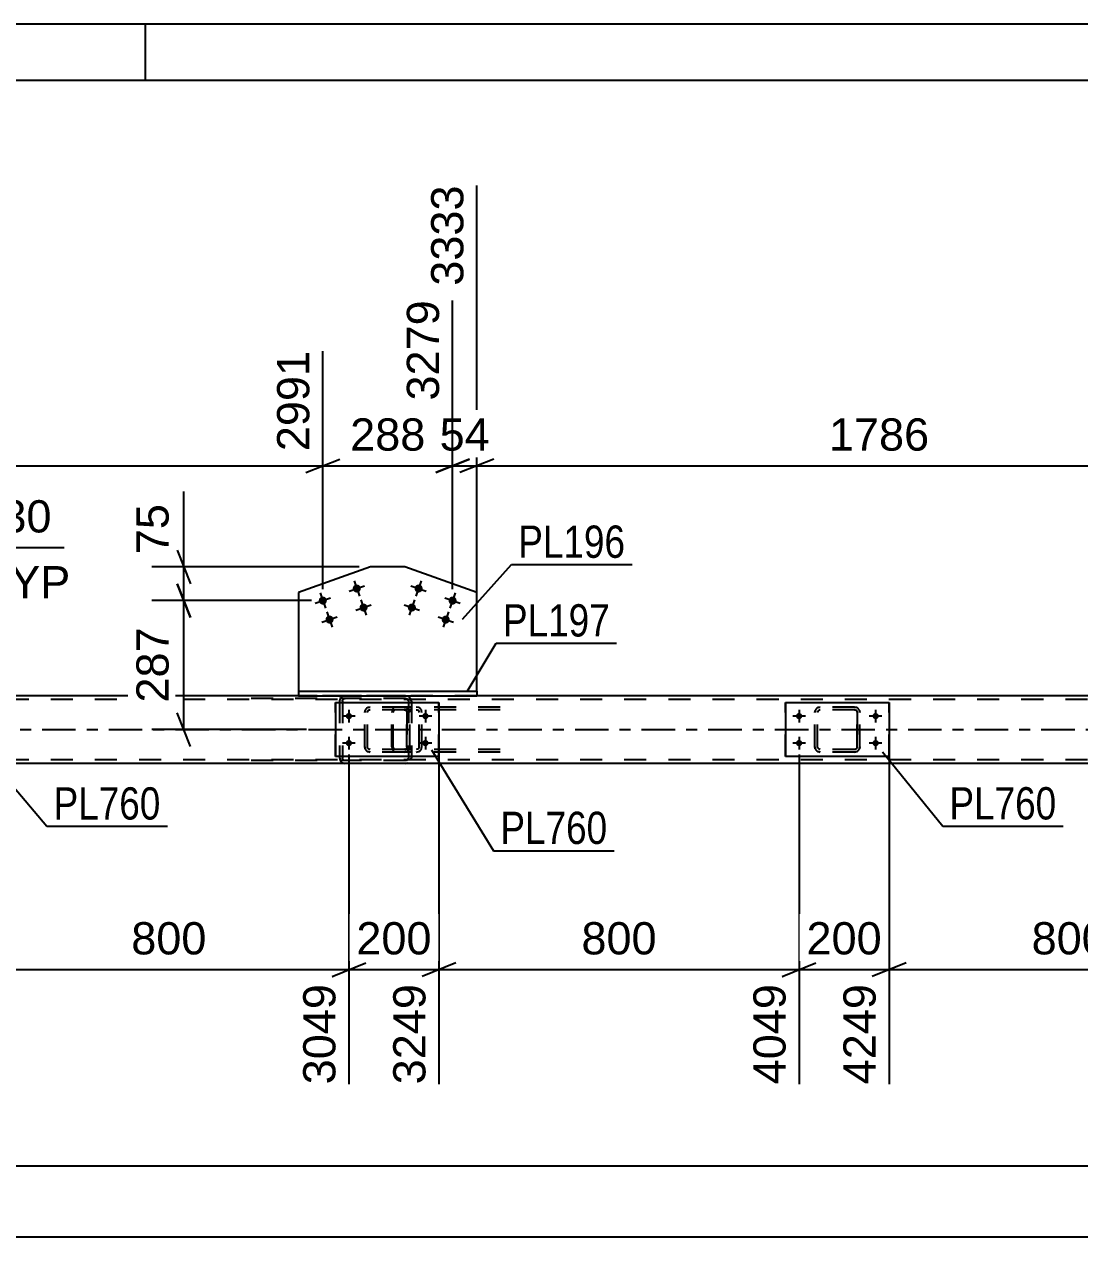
# Model space of a CAD drawing. Header units: millimetres. Extents: x -136 to 705, y -401 to 193.
# Drawn here: x 64.4 to 158.2, y 85.5 to 193.2 of the extents above; entities that cross this region are included whole.
import ezdxf

# ---------------------------------------------------------------- set-up
doc = ezdxf.new("R2010")
doc.units = ezdxf.units.MM
doc.linetypes.add('DXK_LINE_DOT2', pattern=[3.9198, 1.9599, -1.9599])
doc.linetypes.add('DXK_LINE_DOT3', pattern=[5.9187, 2.979, -0.9799, 0.9799, -0.9799])
doc.styles.add('Arial', font='ARIAL.TTF', dxfattribs={"height": 0.2})
doc.styles.add('Arial Narrow', font='ARIALN.TTF', dxfattribs={"height": 0.2})

# ---------------------------------------------------------------- blocks, each defined once
blk = doc.blocks.new('Unknown-318464307-1115')
at = {"color": 5, "linetype": 'Continuous'}
for p, q in [((705.2, 193.21), (-135.8, 193.21)), ((75.2, 188.21), (75.2, 193.21)), ((700.2, 188.21), (-130.8, 188.21))]:
    blk.add_line(p, q, dxfattribs=at)
blk = doc.blocks.new('Part-318464307-5291 - 5264')
at = {"color": 2, "linetype": 'Continuous'}
for p, q in [((92.08, 132.96), (92.08, 128.16)), ((92.08, 132.96), (101.28, 132.96)), ((101.28, 132.96), (101.28, 128.16)), ((101.28, 128.16), (92.08, 128.16))]:
    blk.add_line(p, q, dxfattribs=at)
at = {"color": 7, "linetype": 'DXK_LINE_DOT2'}
for p, q in [((92.08, 128.16), (92.08, 132.96)), ((101.28, 128.16), (101.28, 132.96))]:
    blk.add_line(p, q, dxfattribs=at)
blk = doc.blocks.new('Part-318464307-5452 - 5264')
at = {"color": 7, "linetype": 'DXK_LINE_DOT2'}
for p, q in [((94.98, 132.53), (95.16, 132.56)), ((95.16, 132.56), (94.98, 132.53)), ((98.2, 132.56), (95.16, 132.56)), ((98.2, 132.56), (98.38, 132.53)), ((98.38, 132.53), (98.2, 132.56)), ((94.68, 132.08), (94.72, 132.27)), ((94.72, 132.27), (94.68, 132.08)), ((94.68, 129.04), (94.68, 132.08)), ((94.68, 129.04), (94.68, 132.08)), ((94.92, 132.08), (94.94, 132.18)), ((94.92, 129.04), (94.92, 132.08)), ((94.92, 129.04), (94.92, 132.08)), ((94.94, 132.18), (94.99, 132.25)), ((94.99, 132.25), (95.07, 132.31)), ((95.07, 132.31), (95.16, 132.32)), ((98.2, 132.32), (95.16, 132.32)), ((98.2, 132.32), (98.29, 132.31)), ((98.29, 132.31), (98.37, 132.25)), ((98.37, 132.25), (98.42, 132.18)), ((98.42, 132.18), (98.44, 132.08)), ((98.44, 129.04), (98.44, 132.08)), ((98.44, 132.08), (98.44, 129.04)), ((98.64, 132.27), (98.68, 132.08)), ((98.68, 132.08), (98.64, 132.27)), ((98.68, 129.04), (98.68, 132.08)), ((98.68, 129.04), (98.68, 132.08)), ((94.72, 128.86), (94.68, 129.04)), ((94.68, 129.04), (94.72, 128.86)), ((94.94, 128.95), (94.92, 129.04)), ((94.99, 128.87), (94.94, 128.95)), ((95.16, 128.56), (94.98, 128.6)), ((94.98, 128.6), (95.16, 128.56)), ((95.07, 128.82), (94.99, 128.87)), ((95.16, 128.8), (95.07, 128.82)), ((98.2, 128.8), (95.16, 128.8)), ((98.2, 128.56), (95.16, 128.56)), ((98.29, 128.82), (98.2, 128.8)), ((98.38, 128.6), (98.2, 128.56)), ((98.2, 128.56), (98.38, 128.6)), ((98.37, 128.87), (98.29, 128.82)), ((98.42, 128.95), (98.37, 128.87)), ((98.44, 129.04), (98.42, 128.95)), ((98.68, 129.04), (98.64, 128.86)), ((98.64, 128.86), (98.68, 129.04))]:
    blk.add_line(p, q, dxfattribs=at)
at = {"color": 7, "linetype": 'DXK_LINE_DOT3'}
blk.add_line((96.68, 130.56), (96.68, 130.56), dxfattribs=at)
at = {"color": 7, "linetype": 'DXK_LINE_DOT2'}
for centre, start, end in [((95.16, 132.08), 112.5, 157.5), ((95.16, 132.08), 112.5, 157.5), ((98.2, 132.08), 22.5, 67.5), ((98.2, 132.08), 22.5, 67.5), ((95.16, 129.04), 202.5, 247.5), ((95.16, 129.04), 202.5, 247.5), ((98.2, 129.04), 292.5, 337.5), ((98.2, 129.04), 292.5, 337.5)]:
    blk.add_arc(centre, 0.48, start, end, dxfattribs=at)
blk = doc.blocks.new('Part-318464307-5417 - 5264')
at = {"color": 7, "linetype": 'DXK_LINE_DOT2'}
for p, q in [((97.26, 132.53), (97.17, 132.42)), ((97.36, 132.56), (97.26, 132.53)), ((106.72, 132.56), (97.36, 132.56)), ((98.83, 132.32), (98.83, 132.56)), ((99.46, 132.53), (99.27, 132.56)), ((97.11, 132.27), (97.09, 132.08)), ((97.09, 129.04), (97.09, 132.08)), ((97.17, 132.42), (97.11, 132.27)), ((97.22, 132.08), (97.24, 132.18)), ((97.22, 129.04), (97.22, 132.08)), ((97.24, 132.18), (97.26, 132.25)), ((97.26, 132.25), (97.31, 132.31)), ((97.31, 132.31), (97.36, 132.32)), ((106.72, 132.32), (97.36, 132.32)), ((99.27, 132.32), (99.37, 132.31)), ((99.37, 132.31), (99.45, 132.25)), ((99.45, 132.25), (99.5, 132.18)), ((99.5, 132.18), (99.52, 132.08)), ((99.52, 129.04), (99.52, 132.08)), ((99.77, 132.08), (99.74, 132.27)), ((99.77, 129.04), (99.77, 132.08)), ((97.09, 129.04), (97.11, 128.86)), ((97.11, 128.86), (97.17, 128.7)), ((97.17, 128.7), (97.26, 128.6)), ((97.24, 128.95), (97.22, 129.04)), ((97.26, 128.87), (97.24, 128.95)), ((97.31, 128.82), (97.26, 128.87)), ((97.26, 128.6), (97.36, 128.56)), ((97.36, 128.8), (97.31, 128.82)), ((106.72, 128.8), (97.36, 128.8)), ((106.72, 128.56), (97.36, 128.56)), ((98.83, 128.56), (98.83, 128.8)), ((99.37, 128.82), (99.27, 128.8)), ((99.27, 128.56), (99.46, 128.6)), ((99.45, 128.87), (99.37, 128.82)), ((99.5, 128.95), (99.45, 128.87)), ((99.52, 129.04), (99.5, 128.95)), ((99.74, 128.86), (99.77, 129.04))]:
    blk.add_line(p, q, dxfattribs=at)
for centre, start, end in [((99.29, 132.07), 23.8964, 68.8499), ((99.29, 129.06), 291.1501, 336.1036)]:
    blk.add_arc(centre, 0.492, start, end, dxfattribs=at)
blk = doc.blocks.new('Part-318464307-5444 - 5264')
at = {"color": 2, "linetype": 'Continuous'}
for p, q in [((88.8, 133.56), (19.4, 133.56)), ((173.93, 133.56), (104.65, 133.56)), ((629.28, 127.56), (-24.68, 127.56))]:
    blk.add_line(p, q, dxfattribs=at)
at = {"color": 7, "linetype": 'DXK_LINE_DOT2'}
for p, q in [((104.65, 133.56), (88.8, 133.56)), ((629.28, 133.24), (-28.68, 133.24)), ((629.28, 127.88), (-28.68, 127.88))]:
    blk.add_line(p, q, dxfattribs=at)
at = {"color": 7, "linetype": 'DXK_LINE_DOT3'}
blk.add_line((-28.68, 130.56), (629.28, 130.56), dxfattribs=at)
blk = doc.blocks.new('Part-318464307-5446 - 5264')
at = {"color": 7, "linetype": 'DXK_LINE_DOT2'}
for p, q in [((134.97, 132.53), (135.16, 132.56)), ((135.16, 132.56), (134.97, 132.53)), ((138.2, 132.56), (135.16, 132.56)), ((138.2, 132.56), (138.38, 132.53)), ((138.38, 132.53), (138.2, 132.56)), ((134.68, 132.08), (134.72, 132.27)), ((134.72, 132.27), (134.68, 132.08)), ((134.68, 129.04), (134.68, 132.08)), ((134.68, 129.04), (134.68, 132.08)), ((134.92, 132.08), (134.94, 132.18)), ((134.92, 129.04), (134.92, 132.08)), ((134.92, 129.04), (134.92, 132.08)), ((134.94, 132.18), (134.99, 132.25)), ((134.99, 132.25), (135.07, 132.31)), ((135.07, 132.31), (135.16, 132.32)), ((138.2, 132.32), (135.16, 132.32)), ((138.2, 132.32), (138.29, 132.31)), ((138.29, 132.31), (138.37, 132.25)), ((138.37, 132.25), (138.42, 132.18)), ((138.42, 132.18), (138.44, 132.08)), ((138.44, 129.04), (138.44, 132.08)), ((138.44, 132.08), (138.44, 129.04)), ((138.64, 132.27), (138.68, 132.08)), ((138.68, 132.08), (138.64, 132.27)), ((138.68, 129.04), (138.68, 132.08)), ((138.68, 129.04), (138.68, 132.08)), ((134.72, 128.86), (134.68, 129.04)), ((134.68, 129.04), (134.72, 128.86)), ((134.94, 128.95), (134.92, 129.04)), ((134.99, 128.87), (134.94, 128.95)), ((135.16, 128.56), (134.97, 128.6)), ((134.97, 128.6), (135.16, 128.56)), ((135.07, 128.82), (134.99, 128.87)), ((135.16, 128.8), (135.07, 128.82)), ((138.2, 128.8), (135.16, 128.8)), ((138.2, 128.56), (135.16, 128.56)), ((138.29, 128.82), (138.2, 128.8)), ((138.38, 128.6), (138.2, 128.56)), ((138.2, 128.56), (138.38, 128.6)), ((138.37, 128.87), (138.29, 128.82)), ((138.42, 128.95), (138.37, 128.87)), ((138.44, 129.04), (138.42, 128.95)), ((138.68, 129.04), (138.64, 128.86)), ((138.64, 128.86), (138.68, 129.04))]:
    blk.add_line(p, q, dxfattribs=at)
at = {"color": 7, "linetype": 'DXK_LINE_DOT3'}
blk.add_line((136.68, 130.56), (136.68, 130.56), dxfattribs=at)
at = {"color": 7, "linetype": 'DXK_LINE_DOT2'}
for centre, start, end in [((135.16, 132.08), 112.5, 157.5), ((135.16, 132.08), 112.5, 157.5), ((138.2, 132.08), 22.5, 67.5), ((138.2, 132.08), 22.5, 67.5), ((135.16, 129.04), 202.5, 247.5), ((135.16, 129.04), 202.5, 247.5), ((138.2, 129.04), 292.5, 337.5), ((138.2, 129.04), 292.5, 337.5)]:
    blk.add_arc(centre, 0.48, start, end, dxfattribs=at)
blk = doc.blocks.new('Part-318464307-5451 - 5264')
at = {"color": 2, "linetype": 'Continuous'}
for p, q in [((132.08, 132.96), (132.08, 128.16)), ((132.08, 132.96), (141.28, 132.96)), ((141.28, 132.96), (141.28, 128.16)), ((141.28, 128.16), (132.08, 128.16))]:
    blk.add_line(p, q, dxfattribs=at)
at = {"color": 7, "linetype": 'DXK_LINE_DOT2'}
for p, q in [((132.08, 128.16), (132.08, 132.96)), ((141.28, 128.16), (141.28, 132.96))]:
    blk.add_line(p, q, dxfattribs=at)
blk = doc.blocks.new('Part-318464307-5463 - 5264')
at = {"color": 2, "linetype": 'Continuous'}
for p, q in [((88.8, 133.96), (88.8, 133.56)), ((88.8, 133.96), (104.65, 133.96)), ((88.8, 133.56), (104.65, 133.56)), ((104.65, 133.96), (104.65, 133.56))]:
    blk.add_line(p, q, dxfattribs=at)
blk = doc.blocks.new('Bolt-318464307-5476 - 5264')
at = {"linetype": 'Continuous'}
for points in [[(99.81, 142.97, -1), (99.13, 143.21, -1)], [(102.83, 141.9, -1), (102.15, 142.14, -1)], [(99.21, 141.28, -1), (98.53, 141.52, -1)], [(102.22, 140.21, -1), (101.54, 140.45, -1)]]:
    blk.add_hatch(color=1, dxfattribs=at).paths.add_polyline_path(points)
at = {"color": 1, "linetype": 'Continuous'}
for p, q in [((98.79, 143.33), (100.15, 142.85)), ((99.71, 143.77), (99.23, 142.41)), ((101.81, 142.26), (103.16, 141.78)), ((102.73, 142.7), (102.25, 141.35)), ((98.19, 141.64), (99.55, 141.16)), ((99.11, 142.08), (98.63, 140.72)), ((101.21, 140.57), (102.56, 140.09)), ((102.12, 141.01), (101.64, 139.65))]:
    blk.add_line(p, q, dxfattribs=at)
blk = doc.blocks.new('Bolt-318464307-5509 - 5264')
at = {"linetype": 'Continuous'}
for points in [[(94.32, 143.21, -1), (93.64, 142.97, -1)], [(91.3, 142.14, -1), (90.62, 141.9, -1)], [(94.92, 141.52, -1), (94.24, 141.28, -1)], [(91.9, 140.45, -1), (91.22, 140.21, -1)]]:
    blk.add_hatch(color=1, dxfattribs=at).paths.add_polyline_path(points)
at = {"color": 1, "linetype": 'Continuous'}
for p, q in [((93.3, 142.85), (94.66, 143.33)), ((93.74, 143.77), (94.22, 142.41)), ((90.28, 141.78), (91.64, 142.26)), ((90.72, 142.7), (91.2, 141.35)), ((93.9, 141.16), (95.26, 141.64)), ((94.34, 142.08), (94.82, 140.72)), ((90.88, 140.09), (92.24, 140.57)), ((91.32, 141.01), (91.8, 139.65))]:
    blk.add_line(p, q, dxfattribs=at)
blk = doc.blocks.new('Bolt-318464307-5510 - 5264')
at = {"linetype": 'Continuous'}
for points in [[(133.28, 131.48, -1), (133.28, 132.04, -1)], [(140.08, 131.48, -1), (140.08, 132.04, -1)], [(133.28, 129.08, -1), (133.28, 129.64, -1)], [(140.08, 129.08, -1), (140.08, 129.64, -1)]]:
    blk.add_hatch(color=1, dxfattribs=at).paths.add_polyline_path(points)
at = {"color": 1, "linetype": 'Continuous'}
for p, q in [((133.84, 131.76), (132.72, 131.76)), ((133.28, 132.32), (133.28, 131.2)), ((140.64, 131.76), (139.52, 131.76)), ((140.08, 132.32), (140.08, 131.2)), ((133.84, 129.36), (132.72, 129.36)), ((133.28, 129.92), (133.28, 128.8)), ((140.64, 129.36), (139.52, 129.36)), ((140.08, 129.92), (140.08, 128.8))]:
    blk.add_line(p, q, dxfattribs=at)
blk = doc.blocks.new('Bolt-318464307-5512 - 5264')
at = {"linetype": 'Continuous'}
for points in [[(93.28, 131.48, -1), (93.28, 132.04, -1)], [(100.08, 131.48, -1), (100.08, 132.04, -1)], [(93.28, 129.08, -1), (93.28, 129.64, -1)], [(100.08, 129.08, -1), (100.08, 129.64, -1)]]:
    blk.add_hatch(color=1, dxfattribs=at).paths.add_polyline_path(points)
at = {"color": 1, "linetype": 'Continuous'}
for p, q in [((93.84, 131.76), (92.72, 131.76)), ((93.28, 132.32), (93.28, 131.2)), ((100.64, 131.76), (99.52, 131.76)), ((100.08, 132.32), (100.08, 131.2)), ((93.84, 129.36), (92.72, 129.36)), ((93.28, 129.92), (93.28, 128.8)), ((100.64, 129.36), (99.52, 129.36)), ((100.08, 129.92), (100.08, 128.8))]:
    blk.add_line(p, q, dxfattribs=at)
blk = doc.blocks.new('Part-318464307-5536 - 5264')
at = {"color": 2, "linetype": 'Continuous'}
for p, q in [((95.2, 145.01), (88.8, 142.74)), ((98.24, 145.01), (95.2, 145.01)), ((104.65, 142.74), (98.24, 145.01)), ((88.8, 142.74), (88.8, 133.96)), ((104.65, 133.96), (104.65, 142.74))]:
    blk.add_line(p, q, dxfattribs=at)
at = {"color": 7, "linetype": 'DXK_LINE_DOT2'}
blk.add_line((88.8, 133.96), (104.65, 133.96), dxfattribs=at)
blk = doc.blocks.new('Part-318464307-5589 - 5264')
at = {"color": 7, "linetype": 'DXK_LINE_DOT2'}
for p, q in [((98.31, 133.56), (84.41, 133.56)), ((92.95, 133.56), (92.76, 133.53)), ((98.51, 133.53), (98.31, 133.56)), ((98.31, 133.32), (84.41, 133.32)), ((92.47, 133.24), (92.44, 133.08)), ((92.44, 133.08), (92.44, 128.04)), ((92.48, 133.27), (92.47, 133.24)), ((92.7, 133.08), (92.72, 133.18)), ((92.7, 133.08), (92.7, 128.04)), ((92.72, 133.18), (92.77, 133.25)), ((92.77, 133.25), (92.85, 133.31)), ((92.85, 133.31), (92.95, 133.32)), ((98.31, 133.32), (98.41, 133.31)), ((98.41, 133.31), (98.5, 133.25)), ((98.5, 133.25), (98.55, 133.18)), ((98.55, 133.18), (98.57, 133.08)), ((98.57, 133.08), (98.57, 128.04)), ((98.79, 133.24), (98.79, 133.27)), ((98.83, 133.08), (98.79, 133.24)), ((98.83, 133.08), (98.83, 128.04)), ((98.31, 127.8), (84.41, 127.8)), ((98.31, 127.56), (84.41, 127.56)), ((92.44, 128.04), (92.46, 127.96)), ((92.46, 127.96), (92.48, 127.86)), ((92.72, 127.95), (92.7, 128.04)), ((92.77, 127.87), (92.72, 127.95)), ((92.76, 127.6), (92.95, 127.56)), ((92.85, 127.82), (92.77, 127.87)), ((92.95, 127.8), (92.85, 127.82)), ((98.41, 127.82), (98.31, 127.8)), ((98.31, 127.56), (98.51, 127.6)), ((98.5, 127.87), (98.41, 127.82)), ((98.55, 127.95), (98.5, 127.87)), ((98.57, 128.04), (98.55, 127.95)), ((98.79, 127.86), (98.81, 127.96)), ((98.81, 127.96), (98.83, 128.04))]:
    blk.add_line(p, q, dxfattribs=at)
for centre, start, end in [((92.93, 133.06), 110.7583, 155.68), ((98.33, 133.06), 24.32, 69.2417), ((92.93, 128.06), 204.32, 249.2417)]:
    blk.add_arc(centre, 0.496, start, end, dxfattribs=at)
blk = doc.blocks.new('StraightDimension-318464307-6372 - 5264')
at = {"color": 7, "linetype": 'Continuous'}
for p, q in [((78.61, 145.01), (78.61, 151.71)), ((78.61, 145.01), (78.61, 151.71)), ((78.01, 146.51), (79.21, 143.51)), ((94.2, 145.01), (75.76, 145.01)), ((78.61, 142.02), (78.61, 145.01)), ((79.21, 140.52), (78.01, 143.52)), ((89.96, 142.02), (75.76, 142.02))]:
    blk.add_line(p, q, dxfattribs=at)
at = {"color": 0}
blk.add_wipeout([(77.86, 151.19), (73.66, 151.19), (73.66, 145.54), (77.86, 145.54)], dxfattribs=at)
at = {"color": 3, "style": 'Arial'}
blk.add_text('75', height=2.865, rotation=90.0002, dxfattribs=at).set_placement((77.26, 146.14))
blk = doc.blocks.new('StraightDimension-318464307-5778 - 5264')
at = {"color": 7, "linetype": 'Continuous'}
for p, q in [((61.28, 128.36), (61.28, 99.05)), ((93.28, 128.36), (93.28, 99.05)), ((62.78, 109.84), (59.78, 108.64)), ((61.28, 109.24), (93.28, 109.24)), ((91.78, 108.64), (94.78, 109.84))]:
    blk.add_line(p, q, dxfattribs=at)
at = {"color": 0}
blk.add_wipeout([(81.21, 109.99), (81.21, 114.19), (73.34, 114.19), (73.34, 109.99)], dxfattribs=at)
at = {"color": 3, "style": 'Arial'}
blk.add_text('800', height=2.865, dxfattribs=at).set_placement((73.94, 110.59))
at = {"color": 0, "linetype": 'Continuous'}
blk.add_wipeout([(92.68, 108.54), (88.48, 108.54), (88.48, 98.45), (92.68, 98.45)], dxfattribs=at)
at = {"color": 3, "linetype": 'Continuous', "style": 'Arial'}
blk.add_text('3049', height=2.865, rotation=90.0002, dxfattribs=at).set_placement((92.08, 99.05))
blk = doc.blocks.new('StraightDimension-318464307-5814 - 5264')
at = {"color": 7, "linetype": 'Continuous'}
for p, q in [((141.28, 128.36), (141.28, 99.05)), ((173.28, 128.36), (173.28, 99.05)), ((142.78, 109.84), (139.78, 108.64)), ((141.28, 109.24), (173.28, 109.24)), ((171.78, 108.64), (174.78, 109.84))]:
    blk.add_line(p, q, dxfattribs=at)
at = {"color": 0}
blk.add_wipeout([(161.21, 109.99), (161.21, 114.19), (153.34, 114.19), (153.34, 109.99)], dxfattribs=at)
at = {"color": 3, "style": 'Arial'}
blk.add_text('800', height=2.865, dxfattribs=at).set_placement((153.94, 110.59))
at = {"color": 0, "linetype": 'Continuous'}
blk.add_wipeout([(172.68, 108.54), (168.48, 108.54), (168.48, 98.45), (172.68, 98.45)], dxfattribs=at)
at = {"color": 3, "linetype": 'Continuous', "style": 'Arial'}
blk.add_text('5049', height=2.865, rotation=90.0002, dxfattribs=at).set_placement((172.08, 99.05))
blk = doc.blocks.new('StraightDimension-318464307-5796 - 5264')
at = {"color": 7, "linetype": 'Continuous'}
for p, q in [((101.28, 128.36), (101.28, 99.05)), ((133.28, 128.36), (133.28, 99.05)), ((102.78, 109.84), (99.78, 108.64)), ((101.28, 109.24), (133.28, 109.24)), ((131.78, 108.64), (134.78, 109.84))]:
    blk.add_line(p, q, dxfattribs=at)
at = {"color": 0}
blk.add_wipeout([(121.21, 109.99), (121.21, 114.19), (113.34, 114.19), (113.34, 109.99)], dxfattribs=at)
at = {"color": 3, "style": 'Arial'}
blk.add_text('800', height=2.865, dxfattribs=at).set_placement((113.94, 110.59))
at = {"color": 0, "linetype": 'Continuous'}
blk.add_wipeout([(132.68, 108.54), (128.48, 108.54), (128.48, 98.45), (132.68, 98.45)], dxfattribs=at)
at = {"color": 3, "linetype": 'Continuous', "style": 'Arial'}
blk.add_text('4049', height=2.865, rotation=90.0002, dxfattribs=at).set_placement((132.08, 99.05))
blk = doc.blocks.new('StraightDimension-318464307-6334 - 5264')
at = {"color": 7, "linetype": 'Continuous'}
blk.add_line((-29.48, 85.51), (662, 85.51), dxfattribs=at)
blk = doc.blocks.new('StraightDimension-318464307-5805 - 5264')
at = {"color": 7, "linetype": 'Continuous'}
for p, q in [((133.28, 128.36), (133.28, 99.05)), ((141.28, 128.36), (141.28, 99.05)), ((131.78, 108.64), (134.78, 109.84)), ((133.28, 109.24), (141.28, 109.24)), ((142.78, 109.84), (139.78, 108.64))]:
    blk.add_line(p, q, dxfattribs=at)
at = {"color": 0}
blk.add_wipeout([(141.21, 109.99), (141.21, 114.19), (133.34, 114.19), (133.34, 109.99)], dxfattribs=at)
at = {"color": 0, "linetype": 'Continuous'}
blk.add_wipeout([(140.68, 108.54), (136.48, 108.54), (136.48, 98.45), (140.68, 98.45)], dxfattribs=at)
at = {"color": 3, "style": 'Arial'}
blk.add_text('200', height=2.865, dxfattribs=at).set_placement((133.94, 110.59))
at = {"color": 3, "linetype": 'Continuous', "style": 'Arial'}
blk.add_text('4249', height=2.865, rotation=90.0002, dxfattribs=at).set_placement((140.08, 99.05))
blk = doc.blocks.new('StraightDimension-318464307-5787 - 5264')
at = {"color": 7, "linetype": 'Continuous'}
for p, q in [((93.28, 128.36), (93.28, 99.05)), ((101.28, 128.36), (101.28, 99.05)), ((91.78, 108.64), (94.78, 109.84)), ((93.28, 109.24), (101.28, 109.24)), ((102.78, 109.84), (99.78, 108.64))]:
    blk.add_line(p, q, dxfattribs=at)
at = {"color": 0}
blk.add_wipeout([(101.22, 109.99), (101.22, 114.19), (93.34, 114.19), (93.34, 109.99)], dxfattribs=at)
at = {"color": 0, "linetype": 'Continuous'}
blk.add_wipeout([(100.68, 108.54), (96.48, 108.54), (96.48, 98.45), (100.68, 98.45)], dxfattribs=at)
at = {"color": 3, "style": 'Arial'}
blk.add_text('200', height=2.865, dxfattribs=at).set_placement((93.94, 110.59))
at = {"color": 3, "linetype": 'Continuous', "style": 'Arial'}
blk.add_text('3249', height=2.865, rotation=90.0002, dxfattribs=at).set_placement((100.08, 99.05))
blk = doc.blocks.new('StraightDimension-318464307-6194 - 5264')
at = {"color": 7, "linetype": 'Continuous'}
for p, q in [((104.65, 134.96), (104.65, 178.88)), ((176.09, 143.02), (176.09, 164.18)), ((106.15, 154.59), (103.15, 153.39)), ((174.59, 153.39), (177.59, 154.59)), ((104.65, 153.99), (176.09, 153.99))]:
    blk.add_line(p, q, dxfattribs=at)
at = {"color": 0}
blk.add_wipeout([(145.42, 154.74), (145.42, 158.94), (135.33, 158.94), (135.33, 154.74)], dxfattribs=at)
at = {"color": 3, "style": 'Arial'}
blk.add_text('1786', height=2.865, dxfattribs=at).set_placement((135.93, 155.34))
at = {"color": 0, "linetype": 'Continuous'}
blk.add_wipeout([(175.49, 164.78), (171.29, 164.78), (171.29, 154.69), (175.49, 154.69)], dxfattribs=at)
at = {"color": 3, "linetype": 'Continuous', "style": 'Arial'}
blk.add_text('5119', height=2.865, rotation=90.0002, dxfattribs=at).set_placement((174.89, 155.29))
blk = doc.blocks.new('StraightDimension-318464307-6201 - 5264')
at = {"color": 7, "linetype": 'Continuous'}
for p, q in [((104.65, 134.96), (104.65, 178.88)), ((102.49, 143.02), (102.49, 168.68)), ((100.99, 153.39), (103.99, 154.59)), ((106.15, 154.59), (103.15, 153.39)), ((102.49, 153.99), (104.65, 153.99))]:
    blk.add_line(p, q, dxfattribs=at)
at = {"color": 0, "linetype": 'Continuous'}
blk.add_wipeout([(104.05, 179.48), (99.85, 179.48), (99.85, 169.39), (104.05, 169.39)], dxfattribs=at)
at = {"color": 3, "linetype": 'Continuous', "style": 'Arial'}
blk.add_text('3333', height=2.865, rotation=90.0002, dxfattribs=at).set_placement((103.45, 169.99))
at = {"color": 0}
blk.add_wipeout([(106.39, 154.74), (106.39, 158.94), (100.74, 158.94), (100.74, 154.74)], dxfattribs=at)
at = {"color": 3, "style": 'Arial'}
blk.add_text('54', height=2.865, dxfattribs=at).set_placement((101.34, 155.34))
blk = doc.blocks.new('StraightDimension-318464307-6208 - 5264')
at = {"color": 7, "linetype": 'Continuous'}
for p, q in [((102.49, 143.02), (102.49, 168.68)), ((90.96, 143.02), (90.96, 164.18)), ((89.46, 153.39), (92.46, 154.59)), ((103.99, 154.59), (100.99, 153.39)), ((90.96, 153.99), (102.49, 153.99))]:
    blk.add_line(p, q, dxfattribs=at)
at = {"color": 0}
blk.add_wipeout([(100.66, 154.74), (100.66, 158.94), (92.79, 158.94), (92.79, 154.74)], dxfattribs=at)
at = {"color": 3, "style": 'Arial'}
blk.add_text('288', height=2.865, dxfattribs=at).set_placement((93.39, 155.34))
at = {"color": 0, "linetype": 'Continuous'}
blk.add_wipeout([(101.89, 169.28), (97.69, 169.28), (97.69, 159.19), (101.89, 159.19)], dxfattribs=at)
at = {"color": 3, "linetype": 'Continuous', "style": 'Arial'}
blk.add_text('3279', height=2.865, rotation=90.0002, dxfattribs=at).set_placement((101.29, 159.79))
blk = doc.blocks.new('StraightDimension-318464307-6217 - 5264')
at = {"color": 7, "linetype": 'Continuous'}
for p, q in [((19.4, 134.96), (19.4, 178.88)), ((90.96, 143.02), (90.96, 164.18)), ((20.9, 154.59), (17.9, 153.39)), ((89.46, 153.39), (92.46, 154.59)), ((19.4, 153.99), (90.96, 153.99))]:
    blk.add_line(p, q, dxfattribs=at)
at = {"color": 0}
blk.add_wipeout([(60.23, 154.74), (60.23, 158.94), (50.13, 158.94), (50.13, 154.74)], dxfattribs=at)
at = {"color": 3, "style": 'Arial'}
blk.add_text('1789', height=2.865, dxfattribs=at).set_placement((50.73, 155.34))
at = {"color": 0, "linetype": 'Continuous'}
blk.add_wipeout([(90.36, 164.78), (86.16, 164.78), (86.16, 154.69), (90.36, 154.69)], dxfattribs=at)
at = {"color": 3, "linetype": 'Continuous', "style": 'Arial'}
blk.add_text('2991', height=2.865, rotation=90.0002, dxfattribs=at).set_placement((89.76, 155.29))
blk = doc.blocks.new('StraightDimension-318464307-6302 - 5264')
at = {"color": 7, "linetype": 'Continuous'}
blk.add_line((-28.68, 91.8), (661.2, 91.8), dxfattribs=at)
blk = doc.blocks.new('StraightDimension-318464307-6382 - 5264')
at = {"color": 7, "linetype": 'Continuous'}
for p, q in [((78.01, 143.52), (79.21, 140.52)), ((89.96, 142.02), (75.76, 142.02)), ((78.61, 130.56), (78.61, 142.02)), ((79.21, 129.06), (78.01, 132.06)), ((89.51, 130.56), (75.76, 130.56))]:
    blk.add_line(p, q, dxfattribs=at)
at = {"color": 0}
blk.add_wipeout([(77.86, 140.23), (73.66, 140.23), (73.66, 132.36), (77.86, 132.36)], dxfattribs=at)
at = {"color": 3, "style": 'Arial'}
blk.add_text('287', height=2.865, rotation=90.0002, dxfattribs=at).set_placement((77.26, 132.96))
blk = doc.blocks.new('StraightDimension-318464307-6453 - 5264')
at = {"color": 7, "linetype": 'Continuous'}
for p, q in [((60.08, 132.76), (60.08, 149.57)), ((61.28, 133.96), (61.28, 149.57)), ((58.58, 146.12), (61.58, 147.32)), ((62.78, 147.32), (59.78, 146.12)), ((60.08, 146.72), (61.28, 146.72)), ((61.28, 146.72), (67.97, 146.72)), ((61.28, 146.72), (67.97, 146.72))]:
    blk.add_line(p, q, dxfattribs=at)
at = {"color": 0}
blk.add_wipeout([(67.45, 147.47), (67.45, 151.67), (61.8, 151.67), (61.8, 147.47)], dxfattribs=at)
at = {"color": 0, "linetype": 'Continuous'}
blk.add_wipeout([(69.11, 141.62), (69.11, 145.82), (60.14, 145.82), (60.14, 141.62)], dxfattribs=at)
at = {"color": 3, "style": 'Arial'}
blk.add_text('30', height=2.865, dxfattribs=at).set_placement((62.4, 148.07))
at = {"color": 3, "linetype": 'Continuous', "style": 'Arial'}
blk.add_text('TYP', height=2.865, dxfattribs=at).set_placement((60.74, 142.22))
blk = doc.blocks.new('Mark-318464307-5287 - 5264')
at = {"color": 30, "linetype": 'Continuous'}
for p, q in [((100.63, 128.76), (106.14, 119.8)), ((106.14, 119.8), (116.85, 119.8))]:
    blk.add_line(p, q, dxfattribs=at)
at = {"color": 0}
blk.add_wipeout([(116.25, 120.4), (116.25, 123.4), (106.74, 123.4), (106.74, 120.4)], dxfattribs=at)
blk.add_wipeout([(116.25, 120.4), (116.25, 123.4), (106.74, 123.4), (106.74, 120.4)], dxfattribs=at)
at = {"color": 3, "style": 'Arial Narrow'}
blk.add_text('PL760', height=2.863, dxfattribs=at).set_placement((106.74, 120.4))
blk = doc.blocks.new('Mark-318464307-5293 - 5264')
at = {"color": 30, "linetype": 'Continuous'}
for p, q in [((60.87, 128.56), (66.44, 121.97)), ((66.44, 121.97), (77.15, 121.97))]:
    blk.add_line(p, q, dxfattribs=at)
at = {"color": 0}
blk.add_wipeout([(76.55, 122.57), (76.55, 125.57), (67.04, 125.57), (67.04, 122.57)], dxfattribs=at)
blk.add_wipeout([(76.55, 122.57), (76.55, 125.57), (67.04, 125.57), (67.04, 122.57)], dxfattribs=at)
at = {"color": 3, "style": 'Arial Narrow'}
blk.add_text('PL760', height=2.863, dxfattribs=at).set_placement((67.04, 122.57))
blk = doc.blocks.new('Mark-318464307-5447 - 5264')
at = {"color": 30, "linetype": 'Continuous'}
for p, q in [((140.69, 128.57), (146.04, 121.98)), ((146.04, 121.98), (156.75, 121.98))]:
    blk.add_line(p, q, dxfattribs=at)
at = {"color": 0}
blk.add_wipeout([(156.15, 122.58), (156.15, 125.58), (146.64, 125.58), (146.64, 122.58)], dxfattribs=at)
blk.add_wipeout([(156.15, 122.58), (156.15, 125.58), (146.64, 125.58), (146.64, 122.58)], dxfattribs=at)
at = {"color": 3, "style": 'Arial Narrow'}
blk.add_text('PL760', height=2.863, dxfattribs=at).set_placement((146.64, 122.58))
blk = doc.blocks.new('Mark-318464307-5459 - 5264')
at = {"color": 30, "linetype": 'Continuous'}
for p, q in [((103.78, 133.93), (106.37, 138.23)), ((106.37, 138.23), (117.07, 138.23))]:
    blk.add_line(p, q, dxfattribs=at)
at = {"color": 0}
blk.add_wipeout([(116.47, 138.83), (116.47, 141.83), (106.97, 141.83), (106.97, 138.83)], dxfattribs=at)
blk.add_wipeout([(116.47, 138.83), (116.47, 141.83), (106.97, 141.83), (106.97, 138.83)], dxfattribs=at)
at = {"color": 3, "style": 'Arial Narrow'}
blk.add_text('PL197', height=2.863, dxfattribs=at).set_placement((106.97, 138.83))
blk = doc.blocks.new('Mark-318464307-5532 - 5264')
at = {"color": 30, "linetype": 'Continuous'}
for p, q in [((103.38, 140.36), (107.73, 145.22)), ((107.73, 145.22), (118.44, 145.22))]:
    blk.add_line(p, q, dxfattribs=at)
at = {"color": 0}
blk.add_wipeout([(117.84, 145.82), (117.84, 148.82), (108.33, 148.82), (108.33, 145.82)], dxfattribs=at)
blk.add_wipeout([(117.84, 145.82), (117.84, 148.82), (108.33, 148.82), (108.33, 145.82)], dxfattribs=at)
at = {"color": 3, "style": 'Arial Narrow'}
blk.add_text('PL196', height=2.863, dxfattribs=at).set_placement((108.33, 145.82))

msp = doc.modelspace()

# ---------------------------------------------------------------- block references
for name in ['Unknown-318464307-1115', 'Part-318464307-5536 - 5264', 'Bolt-318464307-5509 - 5264', 'Bolt-318464307-5476 - 5264', 'Part-318464307-5444 - 5264', 'Part-318464307-5589 - 5264', 'Part-318464307-5463 - 5264', 'Part-318464307-5291 - 5264', 'Part-318464307-5452 - 5264', 'Part-318464307-5417 - 5264', 'Part-318464307-5451 - 5264', 'Part-318464307-5446 - 5264', 'Bolt-318464307-5512 - 5264', 'Bolt-318464307-5510 - 5264']:
    msp.add_blockref(name, (0, 0))

# ---------------------------------------------------------------- next in the draw order: block references
for name in ['StraightDimension-318464307-6194 - 5264', 'StraightDimension-318464307-6372 - 5264', 'StraightDimension-318464307-5778 - 5264', 'StraightDimension-318464307-5796 - 5264', 'StraightDimension-318464307-5814 - 5264']:
    msp.add_blockref(name, (0, 0))

# ---------------------------------------------------------------- next in the draw order: block references
for name in ['StraightDimension-318464307-6201 - 5264', 'StraightDimension-318464307-6334 - 5264']:
    msp.add_blockref(name, (0, 0))

# ---------------------------------------------------------------- next in the draw order: block references
for name in ['StraightDimension-318464307-6208 - 5264', 'Mark-318464307-5459 - 5264', 'StraightDimension-318464307-5787 - 5264', 'StraightDimension-318464307-5805 - 5264']:
    msp.add_blockref(name, (0, 0))

# ---------------------------------------------------------------- next in the draw order: block references
for name in ['StraightDimension-318464307-6217 - 5264', 'Mark-318464307-5532 - 5264', 'StraightDimension-318464307-6302 - 5264']:
    msp.add_blockref(name, (0, 0))

# ---------------------------------------------------------------- next in the draw order: block references
for name in ['StraightDimension-318464307-6453 - 5264', 'StraightDimension-318464307-6382 - 5264', 'Mark-318464307-5287 - 5264', 'Mark-318464307-5447 - 5264']:
    msp.add_blockref(name, (0, 0))

# ---------------------------------------------------------------- next in the draw order: block references
msp.add_blockref('Mark-318464307-5293 - 5264', (0, 0))

doc.saveas('drawing.dxf')
